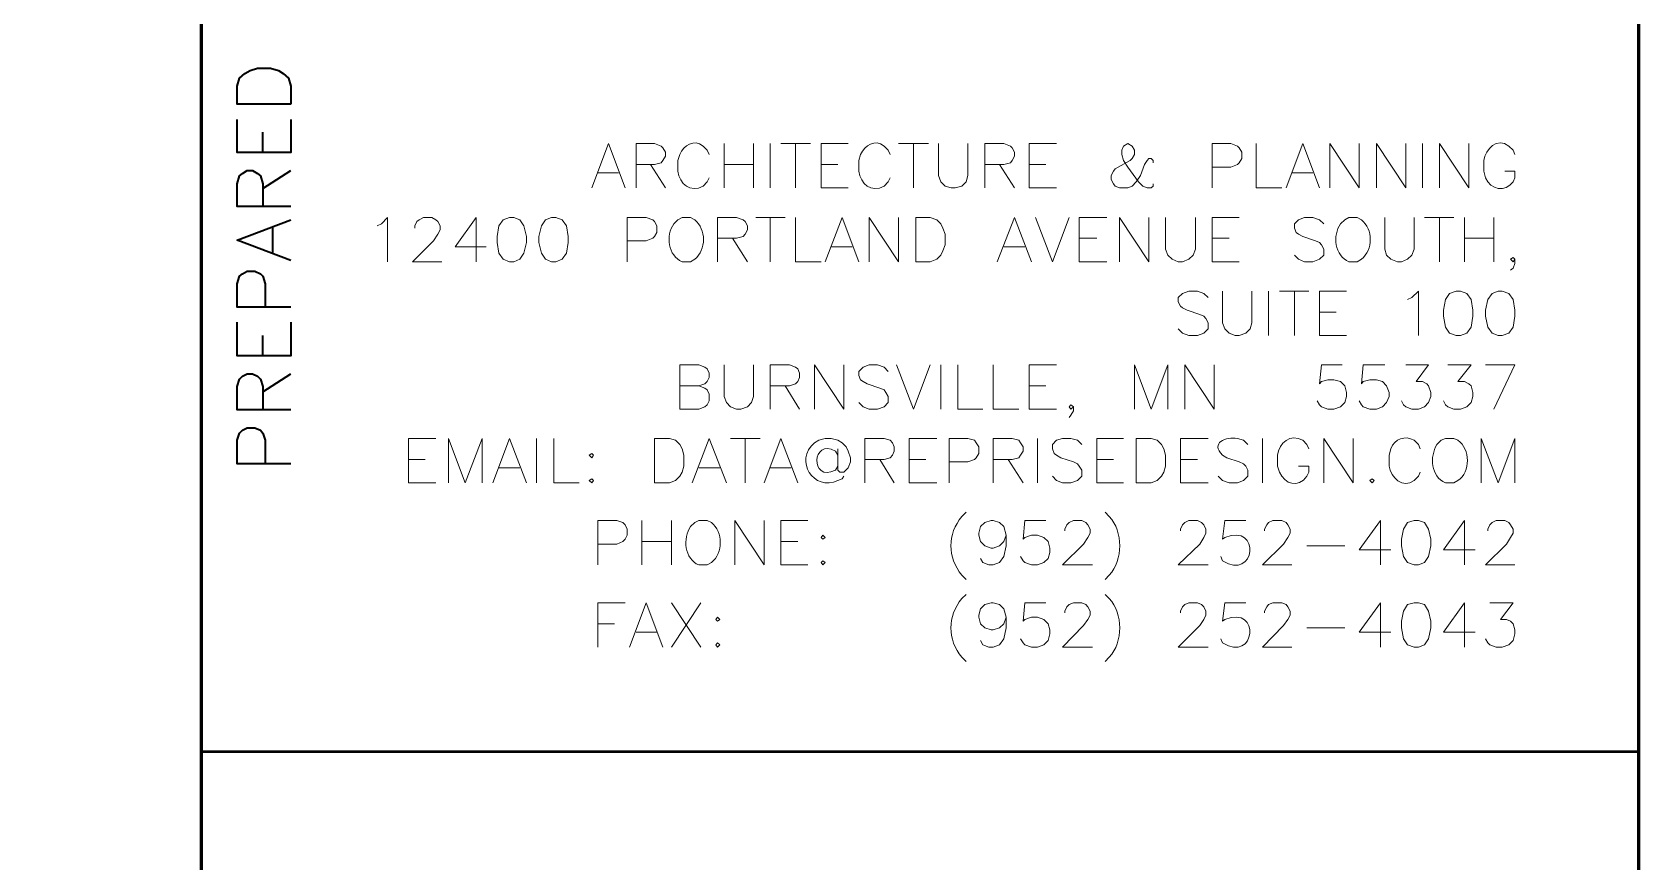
# Model space of a CAD drawing. Header units: inches. Extents: x 5 to 516, y -193 to 129.
# Drawn here: x 376.088 to 379.068, y -32.547 to -31.009 of the extents above; entities that cross this region are included whole.
import ezdxf

# ---------------------------------------------------------------- set-up
doc = ezdxf.new("R2010")
doc.units = ezdxf.units.IN
doc.header["$MEASUREMENT"] = 0
doc.layers.add('PDF5_Geometry', color=7, linetype='Continuous')

msp = doc.modelspace()

# ---------------------------------------------------------------- linework, layer by layer
at = {"layer": 'PDF5_Geometry', "lineweight": 60}
for points in [[(379.067698, -46.9256782), (379.067698, -16.9256758), (334.0676944, -16.9256758), (334.0676944, -46.9256782)], [(376.4010311, -16.9256758), (376.4010311, -46.9256782)]]:
    msp.add_lwpolyline(points, dxfattribs=at)
at = {"layer": 'PDF5_Geometry', "lineweight": 35}
msp.add_lwpolyline([(376.5676978, -31.1423427), (376.4676978, -31.1423427), (376.4676978, -31.1090094), (376.4721423, -31.0945649), (376.4821423, -31.085676), (376.4921423, -31.0801205), (376.5054756, -31.075676), (376.52992, -31.075676), (376.5443645, -31.0801205), (376.5532534, -31.085676), (376.5632534, -31.0945649), (376.5676978, -31.1090094)], close=True, dxfattribs=at)
for points in [[(376.5676978, -31.1712313), (376.5676978, -31.2323424), (376.4676978, -31.2323424), (376.4676978, -31.1712313)], [(376.5154755, -31.2323424), (376.5154755, -31.1945646)], [(376.5676978, -31.3323429), (376.4676978, -31.3323429), (376.4676978, -31.2901207), (376.4721423, -31.2756762), (376.4776978, -31.2712318), (376.4865867, -31.2656762), (376.4965867, -31.2656762), (376.5054756, -31.2712318), (376.5110311, -31.2756762), (376.5154756, -31.2901207), (376.5154756, -31.3323429)], [(376.5154755, -31.2990086), (376.5676977, -31.2656753)], [(376.5676978, -31.4323422), (376.4676978, -31.3945644), (376.5676978, -31.3567867)], [(376.5343644, -31.4190094), (376.5343644, -31.3712316)], [(376.5676978, -31.5190088), (376.4676978, -31.5190088), (376.4676978, -31.4756754), (376.4721423, -31.461231), (376.4776978, -31.4567865), (376.4865867, -31.4523421), (376.5010311, -31.4523421), (376.5110311, -31.4567865), (376.5154756, -31.461231), (376.51992, -31.4756754), (376.51992, -31.5190088)], [(376.5676978, -31.5467874), (376.5676978, -31.6090096), (376.4676978, -31.6090096), (376.4676978, -31.5467874)], [(376.5154755, -31.6090096), (376.5154755, -31.5712318)], [(376.5676978, -31.7090089), (376.4676978, -31.7090089), (376.4676978, -31.6656756), (376.4721423, -31.6523423), (376.4776978, -31.6467867), (376.4865867, -31.6423423), (376.4965867, -31.6423423), (376.5054756, -31.6467867), (376.5110311, -31.6523423), (376.5154756, -31.6656756), (376.5154756, -31.7090089)], [(376.5154755, -31.6756758), (376.5676977, -31.6423425)], [(376.5676978, -31.8090094), (376.4676978, -31.8090094), (376.4676978, -31.7656761), (376.4721423, -31.7523427), (376.4776978, -31.7467872), (376.4865867, -31.7423427), (376.5010311, -31.7423427), (376.5110311, -31.7467872), (376.5154756, -31.7523427), (376.51992, -31.7656761), (376.51992, -31.8090094)]]:
    msp.add_lwpolyline(points, dxfattribs=at)
at = {"layer": 'PDF5_Geometry', "lineweight": 15}
for points in [[(377.1254756, -31.2978987), (377.1565867, -31.2156765), (377.1876978, -31.2978987)], [(377.2076978, -31.2978987), (377.2076978, -31.2156765), (377.2421423, -31.2156765), (377.2543645, -31.2201209), (377.2576978, -31.2234543), (377.2621423, -31.231232), (377.2621423, -31.2390098), (377.2576978, -31.2467876), (377.2543645, -31.251232), (377.2421423, -31.2545654), (377.2076978, -31.2545654)], [(377.3432535, -31.2356756), (377.3399202, -31.2278978), (377.3321424, -31.2201201)], [(377.3710313, -31.2156753), (377.3710313, -31.2978975)], [(377.4254755, -31.2156753), (377.4254755, -31.2978975)], [(377.4565868, -31.2156753), (377.4565868, -31.2978975)], [(377.4765868, -31.2156753), (377.5310313, -31.2156753)], [(377.5032535, -31.2156753), (377.5032535, -31.2978975)], [(377.6010311, -31.2978987), (377.5510311, -31.2978987), (377.5510311, -31.2156765), (377.6010311, -31.2156765)], [(377.678809, -31.2356756), (377.6754757, -31.2278978), (377.6676979, -31.2201201)], [(377.6943645, -31.2156753), (377.7499201, -31.2156753)], [(377.7221423, -31.2156753), (377.7221423, -31.2978975)], [(377.768809, -31.2156753), (377.768809, -31.2745642), (377.7732535, -31.2867864), (377.7810313, -31.2945642), (377.7921424, -31.2978975), (377.7999202, -31.2978975), (377.8121424, -31.2945642), (377.8199202, -31.2867864), (377.8232535, -31.2745642), (377.8232535, -31.2156753)], [(377.8543645, -31.2978987), (377.8543645, -31.2156765), (377.8899201, -31.2156765), (377.9021423, -31.2201209), (377.9054756, -31.2234543), (377.9099201, -31.231232), (377.9099201, -31.2390098), (377.9054756, -31.2467876), (377.9021423, -31.251232), (377.8899201, -31.2545654), (377.8543645, -31.2545654)], [(377.9876979, -31.2978987), (377.9365868, -31.2978987), (377.9365868, -31.2156765), (377.9876979, -31.2156765)], [(378.1665868, -31.2512317), (378.1665868, -31.2467872), (378.1632534, -31.2434539), (378.158809, -31.2434539), (378.1554757, -31.2467872), (378.1510312, -31.254565), (378.1432534, -31.274565), (378.1354757, -31.2867872), (378.1276979, -31.294565), (378.1199201, -31.2978983), (378.1043645, -31.2978983), (378.0965868, -31.294565), (378.0932534, -31.2901206), (378.088809, -31.2823428), (378.088809, -31.274565), (378.0932534, -31.2667872), (378.0965868, -31.2623428), (378.1243645, -31.2467872), (378.1276979, -31.2434539), (378.1321423, -31.2356761), (378.1321423, -31.2278983), (378.1276979, -31.2201206), (378.1199201, -31.2156761), (378.1121423, -31.2201206), (378.108809, -31.2278983), (378.108809, -31.2356761), (378.1121423, -31.2467872), (378.1199201, -31.2590095), (378.1399201, -31.2867872), (378.1476979, -31.294565), (378.1554757, -31.2978983), (378.1632534, -31.2978983), (378.1665868, -31.294565), (378.1665868, -31.2901206)], [(378.2765868, -31.2978987), (378.2765868, -31.2156765), (378.3110313, -31.2156765), (378.3232535, -31.2201209), (378.3265868, -31.2234543), (378.3310313, -31.231232), (378.3310313, -31.2434543), (378.3265868, -31.251232), (378.3232535, -31.2545654), (378.3110313, -31.2590098), (378.2765868, -31.2590098)], [(378.357698, -31.2156753), (378.357698, -31.2978975), (378.4054758, -31.2978975)], [(378.4132536, -31.2978987), (378.4443647, -31.2156765), (378.4754758, -31.2978987)], [(378.4943645, -31.2978987), (378.4943645, -31.2156765), (378.548809, -31.2978987), (378.548809, -31.2156765)], [(378.5810313, -31.2978987), (378.5810313, -31.2156765), (378.6354758, -31.2978987), (378.6354758, -31.2156765)], [(378.6665868, -31.2156753), (378.6665868, -31.2978975)], [(378.6976981, -31.2978987), (378.6976981, -31.2156765), (378.7521425, -31.2978987), (378.7521425, -31.2156765)], [(378.837698, -31.2356756), (378.8343647, -31.2278978), (378.8265869, -31.2201201)], [(377.2343645, -31.2545649), (377.2621423, -31.2978982)], [(377.2888091, -31.2356756), (377.2854757, -31.2467867), (377.2854757, -31.2667867)], [(377.3710313, -31.2545649), (377.4254758, -31.2545649)], [(377.5510311, -31.2545649), (377.5821422, -31.2545649)], [(377.6243646, -31.2356756), (377.6210312, -31.2467867), (377.6210312, -31.2667867)], [(377.8821423, -31.2545649), (377.9099201, -31.2978982)], [(377.9365868, -31.2545649), (377.9676979, -31.2545649)], [(378.7799203, -31.2467867), (378.7799203, -31.2667867), (378.7832536, -31.279009)], [(377.1365868, -31.2701209), (377.1754757, -31.2701209)], [(377.3321424, -31.2945645), (377.3399202, -31.2867867), (377.3432535, -31.279009)], [(377.6676979, -31.2945645), (377.6754757, -31.2867867), (377.678809, -31.279009)], [(378.4243645, -31.2701209), (378.4632534, -31.2701209)], [(378.8343647, -31.2867867), (378.837698, -31.279009), (378.837698, -31.2667867), (378.8188091, -31.2667867)], [(376.7276978, -31.3678981), (376.7354756, -31.3645648), (376.7465867, -31.3523426), (376.7465867, -31.4345648)], [(376.7976978, -31.3723424), (376.7976978, -31.3678979), (376.8010311, -31.3601202), (376.8054756, -31.3567868), (376.8132534, -31.3523424), (376.8288089, -31.3523424), (376.8365867, -31.3567868), (376.83992, -31.3601202), (376.8443645, -31.3678979), (376.8443645, -31.3756757), (376.83992, -31.3834535), (376.8321423, -31.3956757), (376.7932534, -31.4345646), (376.8476978, -31.4345646)], [(376.9110311, -31.4345643), (376.9110311, -31.3523421), (376.8721422, -31.4067865), (376.9299199, -31.4067865)], [(377.1910313, -31.4345643), (377.1910313, -31.3523421), (377.2265868, -31.3523421), (377.2388091, -31.3567866), (377.2421424, -31.3601199), (377.2465868, -31.3678977), (377.2465868, -31.3801199), (377.2421424, -31.3878977), (377.2388091, -31.391231), (377.2265868, -31.3956755), (377.1910313, -31.3956755)], [(377.3165866, -31.3567865), (377.3088089, -31.3523421), (377.2932533, -31.3523421), (377.2854755, -31.3567865), (377.2776977, -31.3645643)], [(377.358809, -31.4345643), (377.358809, -31.3523421), (377.3943646, -31.3523421), (377.4065868, -31.3567866), (377.4099201, -31.3601199), (377.4143646, -31.3678977), (377.4143646, -31.3756755), (377.4099201, -31.3834532), (377.4065868, -31.3878977), (377.3943646, -31.391231), (377.358809, -31.391231)], [(377.4299201, -31.3523421), (377.4843645, -31.3523421)], [(377.4565868, -31.3523421), (377.4565868, -31.4345643)], [(377.5032535, -31.3523421), (377.5032535, -31.4345643), (377.5510313, -31.4345643)], [(377.5588091, -31.4345643), (377.5899202, -31.3523421), (377.6210313, -31.4345643)], [(377.63992, -31.4345643), (377.63992, -31.3523421), (377.6943645, -31.4345643), (377.6943645, -31.3523421)], [(377.8776977, -31.4345643), (377.90992, -31.3523421), (377.9410311, -31.4345643)], [(377.9488091, -31.3523421), (377.9799202, -31.4345643), (378.0110313, -31.3523421)], [(378.0810311, -31.4345643), (378.02992, -31.4345643), (378.02992, -31.3523421), (378.0810311, -31.3523421)], [(378.1043645, -31.4345643), (378.1043645, -31.3523421), (378.158809, -31.4345643), (378.158809, -31.3523421)], [(378.18992, -31.3523421), (378.18992, -31.411231), (378.1943644, -31.4223421), (378.2021422, -31.4301199), (378.2132533, -31.4345643), (378.2210311, -31.4345643), (378.2332533, -31.4301199), (378.2410311, -31.4223421), (378.2454756, -31.411231), (378.2454756, -31.3523421)], [(378.3265868, -31.4345643), (378.2765868, -31.4345643), (378.2765868, -31.3523421), (378.3265868, -31.3523421)], [(378.4832536, -31.3645649), (378.4754758, -31.3567871), (378.4632536, -31.3523427), (378.447698, -31.3523427), (378.4365869, -31.3567871), (378.4288091, -31.3645649), (378.4288091, -31.3723427), (378.4321425, -31.3801205), (378.4365869, -31.3834538), (378.4443647, -31.3878983), (378.467698, -31.395676), (378.4754758, -31.3990094), (378.4788091, -31.4034538), (378.4832536, -31.4112316), (378.4832536, -31.4223427), (378.4754758, -31.4301205), (378.4632536, -31.4345649), (378.447698, -31.4345649), (378.4365869, -31.4301205), (378.4288091, -31.4223427)], [(378.5532534, -31.3567865), (378.5454756, -31.3523421), (378.52992, -31.3523421), (378.5221423, -31.3567865), (378.5143645, -31.3645643)], [(378.5965868, -31.3523421), (378.5965868, -31.411231), (378.5999202, -31.4223421), (378.6076979, -31.4301199), (378.6199202, -31.4345643), (378.6276979, -31.4345643), (378.6388091, -31.4301199), (378.6465868, -31.4223421), (378.6510313, -31.411231), (378.6510313, -31.3523421)], [(378.6699203, -31.3523421), (378.7243647, -31.3523421)], [(378.6976981, -31.3523421), (378.6976981, -31.4345643)], [(378.7443645, -31.3523421), (378.7443645, -31.4345643)], [(378.798809, -31.3523421), (378.798809, -31.4345643)], [(377.3865868, -31.3912316), (377.4143646, -31.434565)], [(377.56992, -31.4067866), (377.6088089, -31.4067866)], [(377.88992, -31.4067866), (377.9288089, -31.4067866)], [(378.02992, -31.3912316), (378.0621422, -31.3912316)], [(378.2765868, -31.3912316), (378.3076979, -31.3912316)], [(378.7443645, -31.3912316), (378.798809, -31.3912316)], [(377.2932533, -31.4345643), (377.3088089, -31.4345643), (377.3165866, -31.4301199)], [(378.52992, -31.4345643), (378.5454756, -31.4345643), (378.5532534, -31.4301199)], [(378.837698, -31.4301201), (378.8343647, -31.4345645), (378.8299203, -31.4301201), (378.8343647, -31.4267867), (378.837698, -31.4301201), (378.837698, -31.4378979), (378.8343647, -31.4467867), (378.8299203, -31.4501201)], [(378.2688091, -31.5012317), (378.2610313, -31.4934539), (378.2488091, -31.4890095), (378.2332535, -31.4890095), (378.2210313, -31.4934539), (378.2132535, -31.5012317), (378.2132535, -31.5090095), (378.217698, -31.5167873), (378.2210313, -31.5201206), (378.2299202, -31.524565), (378.2532535, -31.5323428), (378.2610313, -31.5356761), (378.2643646, -31.5401206), (378.2688091, -31.5478984), (378.2688091, -31.5590095), (378.2610313, -31.5667873), (378.2488091, -31.5712317), (378.2332535, -31.5712317), (378.2210313, -31.5667873), (378.2132535, -31.5590095)], [(378.2954758, -31.4890088), (378.2954758, -31.5478977), (378.2999202, -31.5590088), (378.307698, -31.5667866), (378.3188091, -31.5712311), (378.3265869, -31.5712311), (378.3388091, -31.5667866), (378.3465869, -31.5590088), (378.3499202, -31.5478977), (378.3499202, -31.4890088)], [(378.3810313, -31.4890088), (378.3810313, -31.5712311)], [(378.4010313, -31.4890088), (378.4554757, -31.4890088)], [(378.4288091, -31.4890088), (378.4288091, -31.5712311)], [(378.5254758, -31.5712311), (378.4754758, -31.5712311), (378.4754758, -31.4890089), (378.5254758, -31.4890089)], [(378.638809, -31.5045649), (378.6465868, -31.5012316), (378.658809, -31.4890093), (378.658809, -31.5712316)], [(378.4754758, -31.5278984), (378.5065869, -31.5278984)], [(377.288809, -31.7078979), (377.288809, -31.6256757), (377.3243646, -31.6256757), (377.3354757, -31.6301201), (377.3399201, -31.6334534), (377.3432535, -31.6412312), (377.3432535, -31.649009), (377.3399201, -31.6567868), (377.3354757, -31.6612312), (377.3243646, -31.6645645), (377.288809, -31.6645645)], [(377.3710313, -31.6256756), (377.3710313, -31.6845645), (377.3754758, -31.6956756), (377.3832535, -31.7034534), (377.3943646, -31.7078978), (377.4021424, -31.7078978), (377.4143646, -31.7034534), (377.4221424, -31.6956756), (377.4254758, -31.6845645), (377.4254758, -31.6256756)], [(377.4565868, -31.7078979), (377.4565868, -31.6256757), (377.4921423, -31.6256757), (377.5032534, -31.6301201), (377.5076979, -31.6334534), (377.5110312, -31.6412312), (377.5110312, -31.649009), (377.5076979, -31.6567868), (377.5032534, -31.6612312), (377.4921423, -31.6645645), (377.4565868, -31.6645645)], [(377.5388091, -31.7078979), (377.5388091, -31.6256757), (377.5932535, -31.7078979), (377.5932535, -31.6256757)], [(377.6754755, -31.6378985), (377.6676978, -31.6301207), (377.6554755, -31.6256762), (377.63992, -31.6256762), (377.6288089, -31.6301207), (377.6210311, -31.6378985), (377.6210311, -31.6456762), (377.6243644, -31.653454), (377.6288089, -31.6567874), (377.6365866, -31.6612318), (377.65992, -31.6690096), (377.6676978, -31.6723429), (377.6710311, -31.6767874), (377.6754755, -31.6845651), (377.6754755, -31.6956762), (377.6676978, -31.703454), (377.6554755, -31.7078985), (377.63992, -31.7078985), (377.6288089, -31.703454), (377.6210311, -31.6956762)], [(377.6910313, -31.6256756), (377.7221424, -31.7078978), (377.7532535, -31.6256756)], [(377.7732533, -31.6256756), (377.7732533, -31.7078978)], [(377.8043646, -31.6256756), (377.8043646, -31.7078978), (377.8510312, -31.7078978)], [(377.86992, -31.6256756), (377.86992, -31.7078978), (377.9176978, -31.7078978)], [(377.9876979, -31.7078979), (377.9365868, -31.7078979), (377.9365868, -31.6256757), (377.9876979, -31.6256757)], [(378.1321423, -31.7078979), (378.1321423, -31.6256757), (378.1632534, -31.7078979), (378.1943645, -31.6256757), (378.1943645, -31.7078979)], [(378.2254758, -31.7078979), (378.2254758, -31.6256757), (378.2799203, -31.7078979), (378.2799203, -31.6256757)], [(378.517698, -31.6256756), (378.4788091, -31.6256756), (378.4754758, -31.6612312), (378.4788091, -31.6567867), (378.4910314, -31.6534534), (378.5021425, -31.6534534), (378.5143647, -31.6567867), (378.5221425, -31.6645645), (378.5254758, -31.6767867), (378.5254758, -31.6845645), (378.5221425, -31.6956756), (378.5143647, -31.7034534), (378.5021425, -31.7078978), (378.4910314, -31.7078978), (378.4788091, -31.7034534), (378.4754758, -31.7001201), (378.4710314, -31.6923423)], [(378.5965868, -31.6256756), (378.5565868, -31.6256756), (378.5532535, -31.6612312), (378.5565868, -31.6567867), (378.568809, -31.6534534), (378.5810313, -31.6534534), (378.5921424, -31.6567867), (378.5999202, -31.6645645), (378.6043646, -31.6767867), (378.6043646, -31.6845645), (378.5999202, -31.6956756), (378.5921424, -31.7034534), (378.5810313, -31.7078978), (378.568809, -31.7078978), (378.5565868, -31.7034534), (378.5532535, -31.7001201), (378.548809, -31.6923423)], [(378.6354758, -31.6256756), (378.6776981, -31.6256756), (378.6543647, -31.6567867), (378.6665869, -31.6567867), (378.6743647, -31.6612312), (378.6776981, -31.6645645), (378.6821425, -31.6767867), (378.6821425, -31.6845645), (378.6776981, -31.6956756), (378.6699203, -31.7034534), (378.6588092, -31.7078978), (378.6465869, -31.7078978), (378.6354758, -31.7034534), (378.6310314, -31.7001201), (378.6276981, -31.6923423)], [(378.7132536, -31.6256756), (378.7565869, -31.6256756), (378.7321424, -31.6567867), (378.7443647, -31.6567867), (378.7521424, -31.6612312), (378.7565869, -31.6645645), (378.7599202, -31.6767867), (378.7599202, -31.6845645), (378.7565869, -31.6956756), (378.7488091, -31.7034534), (378.7365869, -31.7078978), (378.7243647, -31.7078978), (378.7132536, -31.7034534), (378.7088091, -31.7001201), (378.7054758, -31.6923423)], [(378.798809, -31.7078979), (378.8376979, -31.6256757), (378.7832535, -31.6256757)], [(377.3243646, -31.6645652), (377.3354757, -31.6690096), (377.3399201, -31.672343), (377.3432534, -31.6801207), (377.3432534, -31.692343), (377.3399201, -31.7001207), (377.3354757, -31.7034541), (377.3243646, -31.7078985), (377.288809, -31.7078985)], [(377.4843646, -31.6645652), (377.5110312, -31.7078985)], [(377.9365868, -31.6645652), (377.9676979, -31.6645652)], [(378.0188091, -31.7034536), (378.0143646, -31.7078981), (378.0110313, -31.7034536), (378.0143646, -31.7001203), (378.0188091, -31.7034536), (378.0188091, -31.7112314), (378.0143646, -31.7190092), (378.0110313, -31.7234536)], [(376.8365866, -31.8445646), (376.7854755, -31.8445646), (376.7854755, -31.7623424), (376.8365866, -31.7623424)], [(376.85992, -31.8445646), (376.85992, -31.7623424), (376.8910312, -31.8445646), (376.9221423, -31.7623424), (376.9221423, -31.8445646)], [(376.9421423, -31.8445646), (376.9732534, -31.7623424), (377.0043645, -31.8445646)], [(377.0232532, -31.7623424), (377.0232532, -31.8445646)], [(377.0554756, -31.7623424), (377.0554756, -31.8445646), (377.1021422, -31.8445646)], [(377.3121423, -31.8445646), (377.3432534, -31.7623424), (377.3754756, -31.8445646)], [(377.3832533, -31.7623424), (377.4376978, -31.7623424)], [(377.40992, -31.7623424), (377.40992, -31.8445646)], [(377.4454756, -31.8445646), (377.4765867, -31.7623424), (377.5076978, -31.8445646)], [(377.5821423, -31.7812316), (377.5821423, -31.8212316), (377.5854757, -31.824565), (377.5932534, -31.824565), (377.6010312, -31.8167872), (377.6054757, -31.8056761), (377.6054757, -31.7978983), (377.6010312, -31.7856761), (377.5976979, -31.7778983), (377.5899201, -31.7701205), (377.5821423, -31.7656761), (377.5699201, -31.7623427), (377.558809, -31.7623427), (377.5465868, -31.7656761), (377.538809, -31.7701205)], [(377.6321423, -31.8445646), (377.6321423, -31.7623424), (377.6676978, -31.7623424), (377.6788089, -31.7656758), (377.6832534, -31.7701202), (377.6865867, -31.777898), (377.6865867, -31.7856758), (377.6832534, -31.7934535), (377.6788089, -31.797898), (377.6676978, -31.8012313), (377.6321423, -31.8012313)], [(377.7654757, -31.8445646), (377.7143645, -31.8445646), (377.7143645, -31.7623424), (377.7654757, -31.7623424)], [(377.7888091, -31.8445646), (377.7888091, -31.7623424), (377.8232535, -31.7623424), (377.8354757, -31.7656758), (377.8388091, -31.7701202), (377.8432535, -31.777898), (377.8432535, -31.7901202), (377.8388091, -31.797898), (377.8354757, -31.8012313), (377.8232535, -31.8056758), (377.7888091, -31.8056758)], [(377.86992, -31.8445646), (377.86992, -31.7623424), (377.9054756, -31.7623424), (377.9176978, -31.7656758), (377.9210311, -31.7701202), (377.9254756, -31.777898), (377.9254756, -31.7856758), (377.9210311, -31.7934535), (377.9176978, -31.797898), (377.9054756, -31.8012313), (377.86992, -31.8012313)], [(377.9521423, -31.7623424), (377.9521423, -31.8445646)], [(378.0343645, -31.773453), (378.0265868, -31.7656753), (378.0143645, -31.7623419), (377.998809, -31.7623419), (377.9876979, -31.7656753), (377.9799201, -31.773453), (377.9799201, -31.7812308), (377.9832534, -31.7901197), (377.9876979, -31.793453), (377.9954757, -31.7978975), (378.018809, -31.8056753), (378.0265868, -31.8090086), (378.0299201, -31.813453), (378.0343645, -31.8212308), (378.0343645, -31.8323419), (378.0265868, -31.8401197), (378.0143645, -31.8445642), (377.998809, -31.8445642), (377.9876979, -31.8401197), (377.9799201, -31.8323419)], [(378.1121423, -31.8445646), (378.0621423, -31.8445646), (378.0621423, -31.7623424), (378.1121423, -31.7623424)], [(378.2688089, -31.8445646), (378.2176978, -31.8445646), (378.2176978, -31.7623424), (378.2688089, -31.7623424)], [(378.3421423, -31.773453), (378.3343645, -31.7656753), (378.3232534, -31.7623419)], [(378.36992, -31.7623424), (378.36992, -31.8445646)], [(378.4554758, -31.7812316), (378.4521425, -31.7734538), (378.4443647, -31.7656761)], [(378.4832536, -31.8445646), (378.4832536, -31.7623424), (378.537698, -31.8445646), (378.537698, -31.7623424)], [(378.6621423, -31.7812316), (378.6588089, -31.7734538), (378.6510311, -31.7656761)], [(378.7321423, -31.7656757), (378.7243646, -31.7623424), (378.708809, -31.7623424), (378.7010312, -31.7656757), (378.6932535, -31.7734535)], [(378.7754758, -31.8445646), (378.7754758, -31.7623424), (378.8065869, -31.8445646), (378.837698, -31.7623424), (378.837698, -31.8445646)], [(377.5821423, -31.7934534), (377.5776979, -31.7856756)], [(378.2954756, -31.793453), (378.3032534, -31.7978975), (378.3265867, -31.8056753), (378.3343645, -31.8090086), (378.3388089, -31.813453), (378.3421423, -31.8212308), (378.3421423, -31.8323419), (378.3343645, -31.8401197), (378.3232534, -31.8445642), (378.3076978, -31.8445642), (378.2954756, -31.8401197), (378.2876978, -31.8323419)], [(378.397698, -31.7934538), (378.397698, -31.8134539), (378.4010313, -31.824565)], [(378.6076978, -31.7812316), (378.6043645, -31.7934538), (378.6043645, -31.8134539)], [(376.7854755, -31.8012308), (376.8165866, -31.8012308)], [(376.9532533, -31.8167869), (376.9921422, -31.8167869)], [(377.3243646, -31.8167869), (377.3632534, -31.8167869)], [(377.4565868, -31.8167869), (377.4954757, -31.8167869)], [(377.5776979, -31.8212311), (377.5821423, -31.8134534)], [(377.65992, -31.8012308), (377.6865867, -31.8445642)], [(377.7143645, -31.8012308), (377.7454757, -31.8012308)], [(377.8976978, -31.8012308), (377.9254756, -31.8445642)], [(378.0621423, -31.8012308), (378.0932534, -31.8012308)], [(378.2176978, -31.8012308), (378.2488089, -31.8012308)], [(378.4521425, -31.8323427), (378.4554758, -31.824565), (378.4554758, -31.8134539), (378.4365869, -31.8134539)], [(378.6510311, -31.8401205), (378.6588089, -31.8323427), (378.6621423, -31.824565)], [(377.5821423, -31.8401205), (377.5899201, -31.8367872), (377.5932534, -31.8323427)], [(378.708809, -31.8445646), (378.7243646, -31.8445646), (378.7321423, -31.8401202)], [(377.1365868, -31.9967875), (377.1365868, -31.9145652), (377.1721423, -31.9145652), (377.1832534, -31.9178986), (377.1876979, -31.922343), (377.1910312, -31.9301208), (377.1910312, -31.9412319), (377.1876979, -31.9490097), (377.1832534, -31.9534541), (377.1721423, -31.9578986), (377.1365868, -31.9578986)], [(377.2188091, -31.9145652), (377.2188091, -31.9967874)], [(377.2732533, -31.9145652), (377.2732533, -31.9967874)], [(377.3476979, -31.9178985), (377.3399201, -31.9145652), (377.3243646, -31.9145652), (377.3165868, -31.9178985), (377.308809, -31.9256763)], [(377.3910311, -31.9967875), (377.3910311, -31.9145652), (377.4454755, -31.9967875), (377.4454755, -31.9145652)], [(377.5265868, -31.9967875), (377.4765868, -31.9967875), (377.4765868, -31.9145652), (377.5265868, -31.9145652)], [(377.8199201, -31.8990091), (377.8121423, -31.9067869)], [(377.8943646, -31.9412319), (377.8899201, -31.9534541), (377.8821424, -31.9612319), (377.8699201, -31.9656764), (377.8665868, -31.9656764), (377.8543646, -31.9612319), (377.8465868, -31.9534541), (377.8432535, -31.9412319), (377.8432535, -31.9378986), (377.8465868, -31.9256764), (377.8543646, -31.9178986), (377.8665868, -31.9145652), (377.8699201, -31.9145652), (377.8821424, -31.9178986), (377.8899201, -31.9256764), (377.8943646, -31.9412319), (377.8943646, -31.9612319), (377.8899201, -31.9812319), (377.8821424, -31.992343), (377.8699201, -31.9967875), (377.8621424, -31.9967875), (377.8510312, -31.992343), (377.8465868, -31.9845652)], [(377.9676978, -31.9145652), (377.9288089, -31.9145652), (377.9254755, -31.9490096), (377.9288089, -31.9456763), (377.9410311, -31.9412319), (377.9521422, -31.9412319), (377.9643644, -31.9456763), (377.9721422, -31.9534541), (377.9754755, -31.9656763), (377.9754755, -31.9734541), (377.9721422, -31.9845652), (377.9643644, -31.992343), (377.9521422, -31.9967874), (377.9410311, -31.9967874), (377.9288089, -31.992343), (377.9254755, -31.9890096), (377.9210311, -31.9812319)], [(378.0032536, -31.9334533), (378.0032536, -31.93012), (378.0065869, -31.9223422), (378.0110313, -31.9178978), (378.0188091, -31.9145644), (378.0343647, -31.9145644), (378.0421425, -31.9178978), (378.0454758, -31.9223422), (378.0499202, -31.93012), (378.0499202, -31.9378978), (378.0454758, -31.9456755), (378.037698, -31.9578978), (377.9988091, -31.9967867), (378.0543647, -31.9967867)], [(378.0776978, -31.8990091), (378.0854756, -31.9067869)], [(378.2176978, -31.9334533), (378.2176978, -31.93012), (378.2210311, -31.9223422), (378.2254756, -31.9178978), (378.2332533, -31.9145644), (378.2488089, -31.9145644), (378.2565867, -31.9178978), (378.2610311, -31.9223422), (378.2643645, -31.93012), (378.2643645, -31.9378978), (378.2610311, -31.9456755), (378.2532533, -31.9578978), (378.2132533, -31.9967867), (378.2688089, -31.9967867)], [(378.3388091, -31.9145652), (378.2999202, -31.9145652), (378.2954757, -31.9490096), (378.2999202, -31.9456763)], [(378.3732535, -31.9334533), (378.3732535, -31.93012), (378.377698, -31.9223422), (378.3810313, -31.9178978), (378.3888091, -31.9145644), (378.4054757, -31.9145644), (378.4132535, -31.9178978), (378.4165869, -31.9223422), (378.4210313, -31.93012), (378.4210313, -31.9378978), (378.4165869, -31.9456755), (378.4088091, -31.9578978), (378.3699202, -31.9967867), (378.4243646, -31.9967867)], [(378.5888091, -31.9967874), (378.5888091, -31.9145652), (378.5488091, -31.9690096), (378.607698, -31.9690096)], [(378.7443645, -31.9967874), (378.7443645, -31.9145652), (378.7054756, -31.9690096), (378.7643645, -31.9690096)], [(378.7876981, -31.9334533), (378.7876981, -31.93012), (378.7910314, -31.9223422), (378.7954759, -31.9178978), (378.8032536, -31.9145644), (378.8188092, -31.9145644), (378.826587, -31.9178978), (378.8299203, -31.9223422), (378.8343648, -31.93012), (378.8343648, -31.9378978), (378.8299203, -31.9456755), (378.8221425, -31.9578978), (378.7832536, -31.9967867), (378.8376981, -31.9967867)], [(377.2188091, -31.9534536), (377.2732535, -31.9534536)], [(377.4765868, -31.9534536), (377.5076979, -31.9534536)], [(378.4521423, -31.9612311), (378.5221423, -31.9612311)], [(377.3243646, -31.9967874), (377.3399201, -31.9967874), (377.3476979, -31.992343)], [(378.2954757, -31.9890096), (378.2921424, -31.9812319)], [(377.8121423, -32.0156758), (377.8199201, -32.0234536)], [(378.0854756, -32.0156758), (378.0776978, -32.0234536)], [(377.8199201, -32.0512308), (377.8121423, -32.0590086)], [(378.0776978, -32.0512308), (378.0854756, -32.0590086)], [(377.1365868, -32.1490092), (377.1365868, -32.0667869), (377.1876979, -32.0667869)], [(377.1954755, -32.1490092), (377.2265866, -32.0667869), (377.2576978, -32.1490092)], [(377.2732533, -32.0667869), (377.3276977, -32.1490091)], [(377.3276978, -32.0667869), (377.2732533, -32.1490091)], [(377.8943646, -32.0934536), (377.8899201, -32.1056758), (377.8821424, -32.1134536), (377.8699201, -32.1167869), (377.8665868, -32.1167869), (377.8543646, -32.1134536), (377.8465868, -32.1056758), (377.8432535, -32.0934536), (377.8432535, -32.0901203), (377.8465868, -32.077898), (377.8543646, -32.0701203), (377.8665868, -32.0667869), (377.8699201, -32.0667869), (377.8821424, -32.0701203), (377.8899201, -32.077898), (377.8943646, -32.0934536), (377.8943646, -32.1134536), (377.8899201, -32.1334536), (377.8821424, -32.1445647), (377.8699201, -32.1490092), (377.8621424, -32.1490092), (377.8510312, -32.1445647), (377.8465868, -32.1367869)], [(377.9676978, -32.0667869), (377.9288089, -32.0667869), (377.9254755, -32.1012313), (377.9288089, -32.097898), (377.9410311, -32.0934536), (377.9521422, -32.0934536), (377.9643644, -32.097898), (377.9721422, -32.1056758), (377.9754755, -32.1167869), (377.9754755, -32.1245647), (377.9721422, -32.1367869), (377.9643644, -32.1445647), (377.9521422, -32.1490091), (377.9410311, -32.1490091), (377.9288089, -32.1445647), (377.9254755, -32.1412313), (377.9210311, -32.1334536)], [(378.0032536, -32.0856761), (378.0032536, -32.0823428), (378.0065869, -32.074565), (378.0110313, -32.0701206), (378.0188091, -32.0667873), (378.0343647, -32.0667873), (378.0421425, -32.0701206), (378.0454758, -32.074565), (378.0499202, -32.0823428), (378.0499202, -32.0901206), (378.0454758, -32.0978984), (378.037698, -32.1090095), (377.9988091, -32.1490095), (378.0543647, -32.1490095)], [(378.2176978, -32.0856761), (378.2176978, -32.0823428), (378.2210311, -32.074565), (378.2254756, -32.0701206), (378.2332533, -32.0667873), (378.2488089, -32.0667873), (378.2565867, -32.0701206), (378.2610311, -32.074565), (378.2643645, -32.0823428), (378.2643645, -32.0901206), (378.2610311, -32.0978984), (378.2532533, -32.1090095), (378.2132533, -32.1490095), (378.2688089, -32.1490095)], [(378.3388091, -32.0667869), (378.2999202, -32.0667869), (378.2954757, -32.1012313), (378.2999202, -32.097898)], [(378.3732535, -32.0856761), (378.3732535, -32.0823428), (378.377698, -32.074565), (378.3810313, -32.0701206), (378.3888091, -32.0667873), (378.4054757, -32.0667873), (378.4132535, -32.0701206), (378.4165869, -32.074565), (378.4210313, -32.0823428), (378.4210313, -32.0901206), (378.4165869, -32.0978984), (378.4088091, -32.1090095), (378.3699202, -32.1490095), (378.4243646, -32.1490095)], [(378.5888091, -32.1490091), (378.5888091, -32.0667869), (378.5488091, -32.1212313), (378.607698, -32.1212313)], [(378.7443645, -32.1490091), (378.7443645, -32.0667869), (378.7054756, -32.1212313), (378.7643645, -32.1212313)], [(378.7910313, -32.0667869), (378.8343646, -32.0667869), (378.8110313, -32.097898), (378.8221424, -32.097898), (378.8299202, -32.1012313), (378.8343646, -32.1056758), (378.837698, -32.1167869), (378.837698, -32.1245647), (378.8343646, -32.1367869), (378.8265868, -32.1445647), (378.8143646, -32.1490091), (378.8032535, -32.1490091), (378.7910313, -32.1445647), (378.787698, -32.1412313), (378.7832535, -32.1334536)], [(377.1365868, -32.1056765), (377.1676979, -32.1056765)], [(377.2076978, -32.1212314), (377.2465867, -32.1212314)], [(378.4521423, -32.1134539), (378.5221423, -32.1134539)], [(378.2954757, -32.1412313), (378.2921424, -32.1334536)], [(377.8121423, -32.1678975), (377.8199201, -32.1756753)], [(378.0854756, -32.1678975), (378.0776978, -32.1756753)]]:
    msp.add_lwpolyline(points, dxfattribs=at)
for points in [[(376.9732533, -31.3523421), (376.9610311, -31.3567865), (376.9532533, -31.3678976), (376.94992, -31.3878976), (376.94992, -31.3990087), (376.9532533, -31.4190087), (376.9610311, -31.4301199), (376.9732533, -31.4345643), (376.9810311, -31.4345643), (376.9921422, -31.4301199), (376.99992, -31.4190087), (377.0043644, -31.3990087), (377.0043644, -31.3878976), (376.99992, -31.3678976), (376.9921422, -31.3567865), (376.9810311, -31.3523421)], [(377.051031, -31.3523421), (377.0399199, -31.3567865), (377.0321421, -31.3678976), (377.0276977, -31.3878976), (377.0276977, -31.3990087), (377.0321421, -31.4190087), (377.0399199, -31.4301199), (377.051031, -31.4345643), (377.0588088, -31.4345643), (377.071031, -31.4301199), (377.0788088, -31.4190087), (377.0821421, -31.3990087), (377.0821421, -31.3878976), (377.0788088, -31.3678976), (377.071031, -31.3567865), (377.0588088, -31.3523421)], [(377.7265868, -31.4345643), (377.7265868, -31.3523421), (377.7532535, -31.3523421), (377.7654757, -31.3567866), (377.7732535, -31.3645643), (377.7765868, -31.3723421), (377.7810313, -31.3834532), (377.7810313, -31.4034532), (377.7765868, -31.4145643), (377.7732535, -31.4223421), (377.7654757, -31.4301199), (377.7532535, -31.4345643)], [(378.728809, -31.4890088), (378.7165868, -31.4934533), (378.708809, -31.5045644), (378.7054757, -31.5245644), (378.7054757, -31.5356755), (378.708809, -31.5556755), (378.7165868, -31.5667866), (378.728809, -31.5712311), (378.7365868, -31.5712311), (378.748809, -31.5667866), (378.7565868, -31.5556755), (378.7599202, -31.5356755), (378.7599202, -31.5245644), (378.7565868, -31.5045644), (378.748809, -31.4934533), (378.7365868, -31.4890088)], [(378.8065868, -31.4890088), (378.7954757, -31.4934533), (378.7876979, -31.5045644), (378.7832534, -31.5245644), (378.7832534, -31.5356755), (378.7876979, -31.5556755), (378.7954757, -31.5667866), (378.8065868, -31.5712311), (378.8143646, -31.5712311), (378.8265868, -31.5667866), (378.8343646, -31.5556755), (378.8376979, -31.5356755), (378.8376979, -31.5245644), (378.8343646, -31.5045644), (378.8265868, -31.4934533), (378.8143646, -31.4890088)], [(377.2421423, -31.8445646), (377.2421423, -31.7623424), (377.2699201, -31.7623424), (377.2810312, -31.7656758), (377.288809, -31.7734535), (377.2932534, -31.7812313), (377.2965867, -31.7934535), (377.2965867, -31.8134535), (377.2932534, -31.8245646), (377.288809, -31.8323424), (377.2810312, -31.8401202), (377.2699201, -31.8445646)], [(378.1354758, -31.8445646), (378.1354758, -31.7623424), (378.1632536, -31.7623424), (378.1743647, -31.7656758), (378.1821425, -31.7734535), (378.1865869, -31.7812313), (378.1899202, -31.7934535), (378.1899202, -31.8134535), (378.1865869, -31.8245646), (378.1821425, -31.8323424), (378.1743647, -31.8401202), (378.1632536, -31.8445646)], [(377.1254756, -31.7901202), (377.1210311, -31.7934535), (377.1254756, -31.7978979), (377.1288089, -31.7934535)], [(377.1254756, -31.8367872), (377.1210311, -31.8401205), (377.1254756, -31.844565), (377.1288089, -31.8401205)], [(378.5732536, -31.8367872), (378.5688091, -31.8401205), (378.5732536, -31.844565), (378.5765869, -31.8401205)], [(378.6510313, -31.9145652), (378.6388091, -31.9178985), (378.6310313, -31.9301208), (378.627698, -31.9490096), (378.627698, -31.9612319), (378.6310313, -31.9812319), (378.6388091, -31.992343), (378.6510313, -31.9967874), (378.6588091, -31.9967874), (378.6699202, -31.992343), (378.677698, -31.9812319), (378.6821424, -31.9612319), (378.6821424, -31.9490096), (378.677698, -31.9301208), (378.6699202, -31.9178985), (378.6588091, -31.9145652)], [(377.5543645, -31.9412319), (377.5510312, -31.9456764), (377.5543645, -31.9490097), (377.558809, -31.9456764)], [(377.5543645, -31.9890089), (377.5510312, -31.9923422), (377.5543645, -31.9967867), (377.558809, -31.9923422)], [(377.358809, -32.0934536), (377.3554757, -32.097898), (377.358809, -32.1012314), (377.3632535, -32.097898)], [(378.6510313, -32.0667869), (378.6388091, -32.0701202), (378.6310313, -32.0823424), (378.627698, -32.1012313), (378.627698, -32.1134536), (378.6310313, -32.1334536), (378.6388091, -32.1445647), (378.6510313, -32.1490091), (378.6588091, -32.1490091), (378.6699202, -32.1445647), (378.677698, -32.1334536), (378.6821424, -32.1134536), (378.6821424, -32.1012313), (378.677698, -32.0823424), (378.6699202, -32.0701202), (378.6588091, -32.0667869)], [(377.358809, -32.1412317), (377.3554757, -32.144565), (377.358809, -32.1490095), (377.3632535, -32.144565)]]:
    msp.add_lwpolyline(points, close=True, dxfattribs=at)
at = {"layer": 'PDF5_Geometry', "lineweight": 50}
msp.add_lwpolyline([(376.4010311, -32.3423426), (379.067698, -32.3423426)], dxfattribs=at)
at = {"layer": 'PDF5_Geometry', "lineweight": 15}
for points in [[(377.3321424, -31.2201201), (377.3152535, -31.2064349), (377.2960869, -31.2190645), (377.2888091, -31.2356756)], [(377.6676979, -31.2201201), (377.650809, -31.2064349), (377.6316423, -31.2190645), (377.6243646, -31.2356756)], [(378.8265869, -31.2201201), (378.8055684, -31.2034349), (378.7827536, -31.2258052), (378.7799203, -31.2467867)], [(377.2854757, -31.2667867), (377.2885869, -31.2906386), (377.3085498, -31.3074719), (377.3321424, -31.2945645)], [(377.6210312, -31.2667867), (377.6241423, -31.2906386), (377.6441053, -31.3074719), (377.6676979, -31.2945645)], [(378.7832536, -31.279009), (378.7922351, -31.302083), (378.820698, -31.3060275), (378.8343647, -31.2867867)], [(377.2776977, -31.3645643), (377.262457, -31.3859161), (377.2669385, -31.4238236), (377.2932533, -31.4345643)], [(377.3165866, -31.4301199), (377.3382718, -31.4120273), (377.3382718, -31.3748791), (377.3165866, -31.3567865)], [(378.5143645, -31.3645643), (378.4991237, -31.3859161), (378.5036052, -31.4238236), (378.52992, -31.4345643)], [(378.5532534, -31.4301199), (378.5749386, -31.4120273), (378.5749386, -31.3748791), (378.5532534, -31.3567865)], [(377.5776979, -31.7856756), (377.5335312, -31.7604163), (377.5299757, -31.8445089), (377.5776979, -31.8212311)], [(378.3232534, -31.7623419), (378.3017904, -31.7587493), (378.2721978, -31.7697308), (378.2954756, -31.793453)], [(378.4443647, -31.7656761), (378.4207536, -31.7527687), (378.4008276, -31.7695835), (378.397698, -31.7934538)], [(378.6510311, -31.7656761), (378.6334756, -31.7557687), (378.6152904, -31.7630279), (378.6076978, -31.7812316)], [(378.7321423, -31.8401202), (378.7554942, -31.824472), (378.755272, -31.7813609), (378.7321423, -31.7656757)], [(377.538809, -31.7701205), (377.5001979, -31.8032501), (377.5371238, -31.8614353), (377.5821423, -31.8401205)], [(378.6932535, -31.7734535), (378.6790683, -31.7961757), (378.6822164, -31.8327498), (378.708809, -31.8445646)], [(378.4010313, -31.824565), (378.4119943, -31.847565), (378.4350684, -31.854565), (378.4521425, -31.8323427)], [(378.6043645, -31.8134539), (378.6071793, -31.8344353), (378.6300126, -31.8568057), (378.6510311, -31.8401205)], [(377.8121423, -31.9067869), (377.7849015, -31.9399721), (377.7849015, -31.9824906), (377.8121423, -32.0156758)], [(378.0854756, -31.9067869), (378.1114015, -31.9356573), (378.1114015, -31.9868054), (378.0854756, -32.0156758)], [(377.308809, -31.9256763), (377.2940497, -31.9467319), (377.297346, -31.9858985), (377.3243646, -31.9967874)], [(377.3476979, -31.992343), (377.3695127, -31.97438), (377.369309, -31.9359171), (377.3476979, -31.9178985)], [(378.2999202, -31.9456763), (378.3675128, -31.9182874), (378.3569017, -32.0277689), (378.2954757, -31.9890096)], [(377.8121423, -32.0590086), (377.7849015, -32.0921938), (377.7849015, -32.1347123), (377.8121423, -32.1678975)], [(378.0854756, -32.0590086), (378.1114015, -32.087879), (378.1114015, -32.1390271), (378.0854756, -32.1678975)], [(378.2999202, -32.097898), (378.3676424, -32.0704536), (378.3567165, -32.1799721), (378.2954757, -32.1412313)]]:
    msp.add_open_spline(points, degree=3, dxfattribs=at)

doc.saveas('drawing.dxf')
